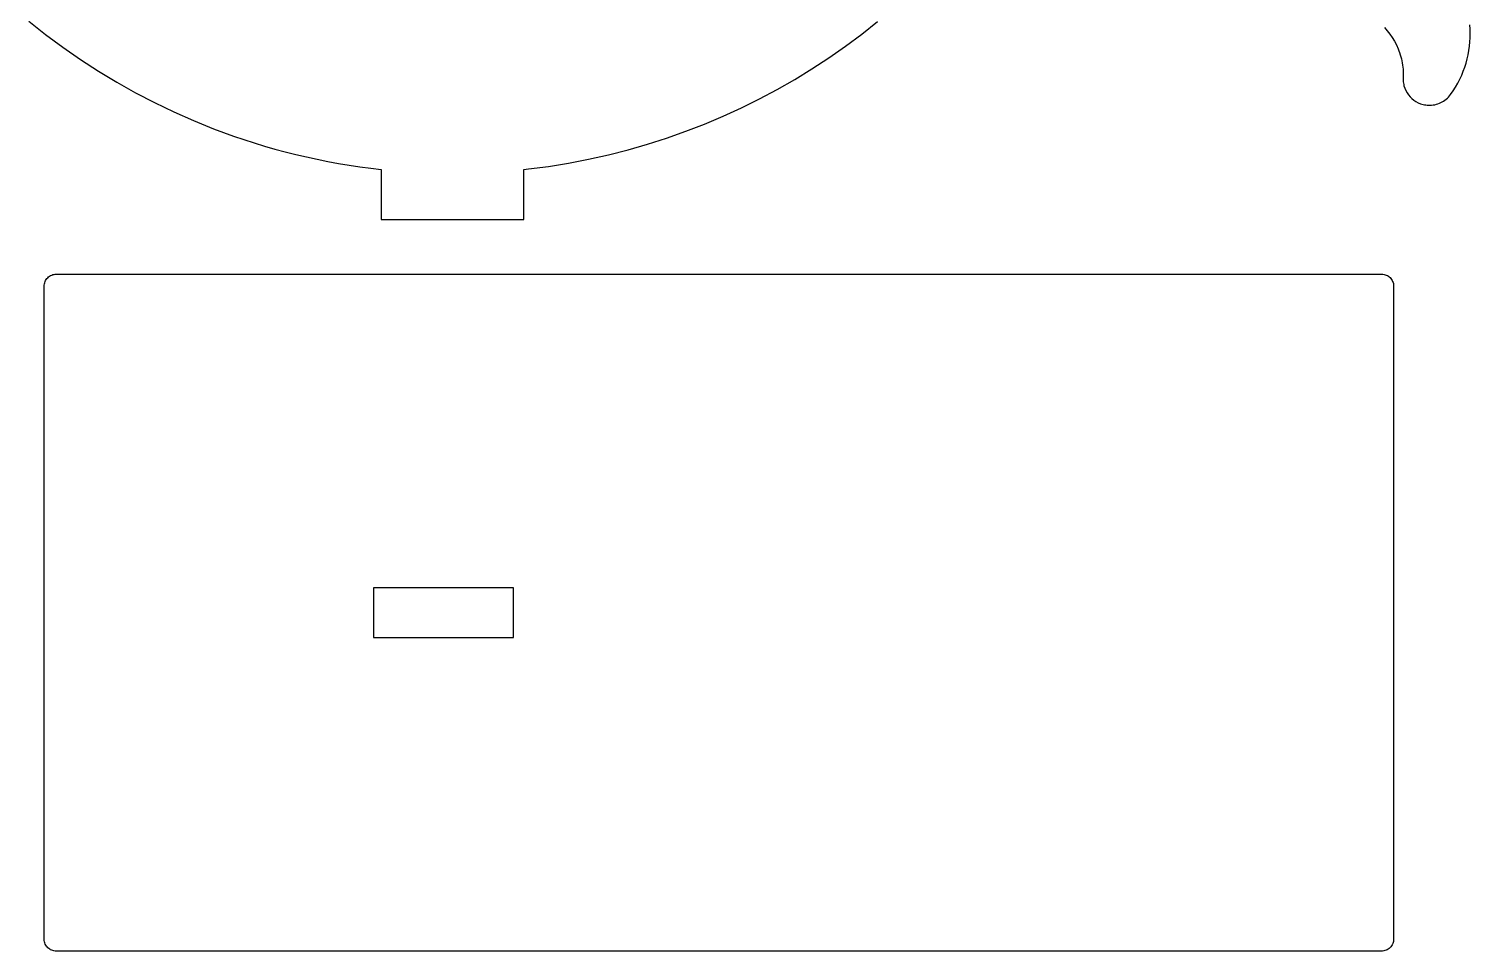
# Model space of a CAD drawing. Extents: x 0 to 100, y 284 to 419.
# Drawn here: x 14.1 to 94.9, y 283.8 to 335.5 of the extents above; entities that cross this region are included whole.
import ezdxf

# ---------------------------------------------------------------- set-up
doc = ezdxf.new("R2010")
doc.units = 0
doc.layers.get('0').update_dxf_attribs({"linetype": 'CONTINUOUS'})
doc.layers.add('LAYER_0', color=7, linetype='CONTINUOUS')

msp = doc.modelspace()

# ---------------------------------------------------------------- linework, layer by layer
at = {"linetype": 'CONTINUOUS'}
for p, q in [((33.866, 327.661), (33.866, 324.861)), ((41.857, 324.861), (41.857, 327.666)), ((33.866, 324.861), (41.857, 324.861)), ((41.29, 304.208), (33.44, 304.208)), ((33.44, 304.208), (33.44, 301.428)), ((41.29, 301.428), (41.29, 304.208)), ((33.44, 301.428), (41.29, 301.428))]:
    msp.add_line(p, q, dxfattribs=at)
at = {"layer": 'LAYER_0', "color": 0}
for points in [[(14.102, 335.981), (15.045, 335.233), (16.01, 334.516), (16.997, 333.83), (18.005, 333.176), (19.035, 332.554), (20.083, 331.965), (21.149, 331.411), (22.234, 330.89), (23.337, 330.403), (24.455, 329.952), (25.589, 329.536), (26.737, 329.156), (27.317, 328.979), (27.899, 328.812), (28.486, 328.654), (29.075, 328.505), (29.668, 328.366), (30.263, 328.236), (30.861, 328.116), (31.462, 328.005), (32.066, 327.903), (32.672, 327.812), (33.281, 327.73), (33.866, 327.661)], [(41.857, 327.666), (42.116, 327.691), (43.25, 327.84), (44.376, 328.021), (45.495, 328.237), (46.604, 328.485), (47.704, 328.766), (48.793, 329.08), (49.871, 329.426), (50.939, 329.803), (51.993, 330.212), (53.034, 330.652), (54.062, 331.122), (55.075, 331.624), (56.072, 332.156), (57.055, 332.717), (58.02, 333.307), (58.968, 333.927), (59.898, 334.575), (60.809, 335.252), (61.701, 335.957)], [(90.12, 335.616), (90.279, 335.439), (90.427, 335.254), (90.562, 335.06), (90.685, 334.858), (90.794, 334.649), (90.891, 334.434), (90.934, 334.324), (90.974, 334.213), (91.01, 334.1), (91.043, 333.987), (91.073, 333.872), (91.098, 333.756), (91.121, 333.64), (91.139, 333.521), (91.154, 333.403), (91.166, 333.284), (91.173, 333.164), (91.177, 333.044), (91.177, 332.923), (91.171, 332.725), (91.174, 332.65), (91.181, 332.576), (91.19, 332.503), (91.204, 332.431), (91.221, 332.36), (91.265, 332.222), (91.322, 332.091), (91.391, 331.966), (91.471, 331.849), (91.562, 331.741), (91.663, 331.641), (91.773, 331.552), (91.892, 331.473), (92.018, 331.406), (92.151, 331.351), (92.22, 331.328), (92.291, 331.309), (92.363, 331.293), (92.437, 331.281), (92.512, 331.272), (92.588, 331.267), (92.679, 331.266), (92.77, 331.271), (92.86, 331.281), (92.949, 331.297), (93.036, 331.318), (93.122, 331.344), (93.205, 331.375), (93.287, 331.411), (93.366, 331.452), (93.443, 331.498), (93.517, 331.549), (93.588, 331.604), (93.655, 331.663), (93.719, 331.727), (93.78, 331.795), (93.836, 331.867), (93.981, 332.074), (94.115, 332.285), (94.239, 332.501), (94.352, 332.72), (94.456, 332.943), (94.549, 333.169), (94.632, 333.398), (94.705, 333.629), (94.768, 333.863), (94.82, 334.098), (94.863, 334.335), (94.896, 334.573), (94.918, 334.811), (94.931, 335.051), (94.933, 335.29), (94.925, 335.529), (94.907, 335.767)]]:
    msp.add_lwpolyline(points, dxfattribs=at)
for points in [[(41.857, 327.666), (41.857, 327.666)], [(14.963, 321.109), (14.967, 321.179), (14.977, 321.248), (14.994, 321.314), (15.017, 321.378), (15.046, 321.438), (15.081, 321.495), (15.121, 321.548), (15.165, 321.597), (15.214, 321.641), (15.268, 321.681), (15.324, 321.716), (15.385, 321.745), (15.448, 321.768), (15.514, 321.785), (15.582, 321.795), (15.653, 321.799), (89.973, 321.798), (90.041, 321.794), (90.107, 321.783), (90.17, 321.766), (90.231, 321.743), (90.289, 321.714), (90.344, 321.681), (90.395, 321.642), (90.442, 321.599), (90.485, 321.552), (90.524, 321.501), (90.557, 321.447), (90.586, 321.389), (90.609, 321.328), (90.626, 321.264), (90.637, 321.198), (90.641, 321.131), (90.641, 284.529), (90.638, 284.459), (90.627, 284.39), (90.61, 284.324), (90.587, 284.26), (90.558, 284.2), (90.524, 284.143), (90.484, 284.09), (90.439, 284.041), (90.391, 283.997), (90.337, 283.957), (90.28, 283.922), (90.22, 283.893), (90.156, 283.87), (90.091, 283.853), (90.022, 283.843), (89.951, 283.839), (15.643, 283.839), (15.576, 283.842), (15.51, 283.852), (15.446, 283.868), (15.384, 283.89), (15.326, 283.917), (15.271, 283.95), (15.219, 283.988), (15.171, 284.03), (15.127, 284.076), (15.088, 284.127), (15.053, 284.181), (15.024, 284.238), (15, 284.299), (14.981, 284.362), (14.969, 284.428), (14.963, 284.496), (14.963, 321.109)]]:
    msp.add_lwpolyline(points, close=True, dxfattribs=at)

doc.saveas('drawing.dxf')
